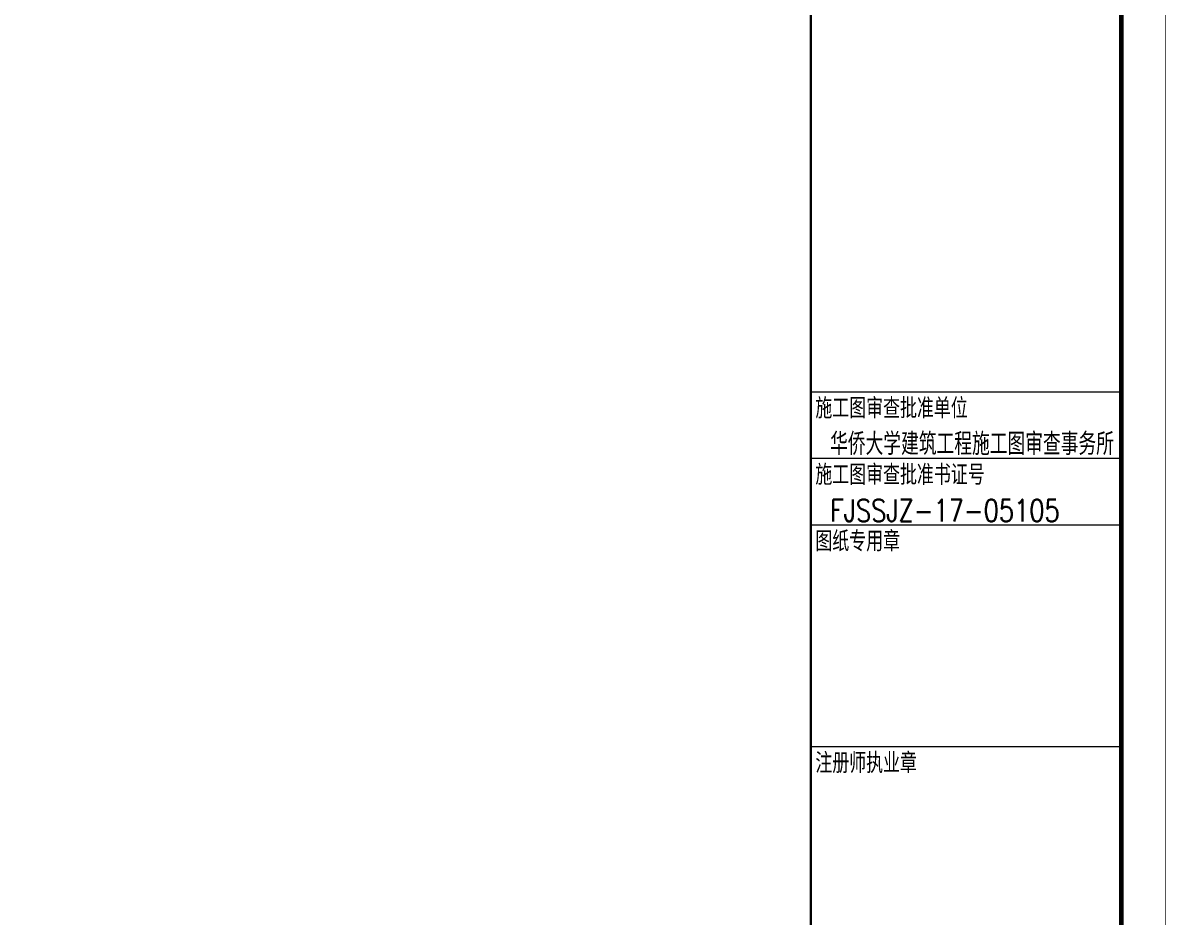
# Model space of a CAD drawing. Extents: x -21254 to 860439, y -324318 to 454338.
# Drawn here: x 639566 to 665345, y -135950 to -115782 of the extents above; entities that cross this region are included whole.
import ezdxf

# ---------------------------------------------------------------- set-up
doc = ezdxf.new("R2010")
doc.units = 0
doc.header["$LTSCALE"] = 1000
doc.header["$MEASUREMENT"] = 0
doc.layers.add('DIMENSION', color=3, linetype='CONTINUOUS')
doc.layers.add('FRAME', color=3, linetype='CONTINUOUS', lineweight=5)
doc.layers.add('PUB_TEXT', color=7, linetype='CONTINUOUS', lineweight=5)
doc.styles.add('_HZTXT', font='TXT', dxfattribs={"width": 0.8, "bigfont": 'HZTXT'})
doc.styles.add('FRAME', font='simhei.ttf', dxfattribs={"width": 0.7})

# ---------------------------------------------------------------- blocks, each defined once
blk = doc.blocks.new('BW-42863411', base_point=(676491, -11107, 0))
at = {"layer": 'FRAME'}
for p, q in [((794391, 20893), (787391, 20893)), ((794391, 19393), (787391, 19393)), ((794391, 17893), (787391, 17893)), ((794391, 12893), (787391, 12893))]:
    blk.add_line(p, q, dxfattribs=at)
for points, const_width in [([(676491, 72993), (676491, -11107), (795391, -11107), (795391, 72993)], 20), ([(678991, 71993), (678991, -10107), (794391, -10107), (794391, 71993)], 100)]:
    blk.add_lwpolyline(points, close=True, dxfattribs=dict(at, const_width=const_width))
at = {"layer": 'FRAME', "const_width": 50}
blk.add_lwpolyline([(787391, 71993), (787391, -10107)], dxfattribs=at)
at = {"layer": 'FRAME', "char_height": 400, "attachment_point": 1, "style": 'FRAME'}
for s, insert, width in [('施工图审查批准单位', (787491, 20743), 5412.54), ('施工图审查批准书证号', (787491, 19243), 6008.14), ('图纸专用章', (787491, 17743), 2928.14), ('注册师执业章', (787491, 12743), 3554.58)]:
    blk.add_mtext(s, dxfattribs=dict(at, insert=insert, width=width))

msp = doc.modelspace()

# ---------------------------------------------------------------- block references
at = {"layer": 'DIMENSION'}
msp.add_blockref('BW-42863411', (546434.82, -156107.747, 0), dxfattribs=at)

# ---------------------------------------------------------------- texts
at = {"layer": 'PUB_TEXT', "style": '_HZTXT', "width": 0.8}
for s, p in [('华侨大学建筑工程施工图审查事务所', (657768.107, -125528.686)), ('FJSSJZ-17-05105', (657768.107, -127028.686))]:
    msp.add_text(s, height=500, dxfattribs=at).set_placement(p)

doc.saveas('drawing.dxf')
